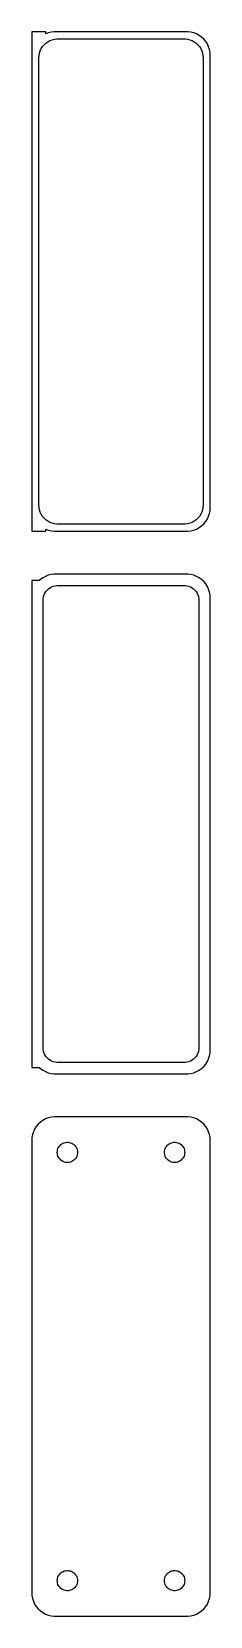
# Model space of a CAD drawing. Header units: metres. Extents: x -19 to 19, y 290 to 622.
import ezdxf

# ---------------------------------------------------------------- set-up
doc = ezdxf.new("R2010")
doc.units = ezdxf.units.M

msp = doc.modelspace()

# ---------------------------------------------------------------- linework, layer by layer
for p, q in [((-15.75, 622.479), (-18.75, 622.479)), ((-18.75, 622.479), (-18.75, 517.521)), ((-16.7552, 618.927), (-16.4861, 619.351)), ((-16.4861, 619.351), (-16.1659, 619.738)), ((-16.1659, 619.738), (-15.7997, 620.082)), ((-15.7997, 620.082), (-15.3933, 620.377)), ((-15.75, 622.075), (-15.75, 622.479)), ((-15.2951, 622.255), (-15.75, 622.075)), ((-15.3933, 620.377), (-14.9531, 620.619)), ((-14.6869, 622.411), (-15.2951, 622.255)), ((-14.9531, 620.619), (-14.4861, 620.804)), ((-14.0639, 622.49), (-14.6869, 622.411)), ((-14.4861, 620.804), (-13.9995, 620.929)), ((14.0639, 622.49), (-14.0639, 622.49)), ((-13.9995, 620.929), (-13.5012, 620.992)), ((-13.5012, 620.992), (13.5012, 620.992)), ((13.5012, 620.992), (13.9995, 620.929)), ((13.9995, 620.929), (14.4861, 620.804)), ((14.6869, 622.411), (14.0639, 622.49)), ((14.4861, 620.804), (14.9531, 620.619)), ((15.2951, 622.255), (14.6869, 622.411)), ((14.9531, 620.619), (15.3933, 620.377)), ((15.8789, 622.024), (15.2951, 622.255)), ((15.3933, 620.377), (15.7997, 620.082)), ((15.7997, 620.082), (16.1659, 619.738)), ((16.4291, 621.722), (15.8789, 622.024)), ((16.1659, 619.738), (16.4861, 619.351)), ((16.9371, 621.353), (16.4291, 621.722)), ((16.4861, 619.351), (16.7552, 618.927)), ((17.3948, 620.923), (16.9371, 621.353)), ((17.7951, 620.439), (17.3948, 620.923)), ((18.1315, 619.909), (17.7951, 620.439)), ((18.3989, 619.341), (18.1315, 619.909)), ((-17.25, 617), (-17.2184, 617.501)), ((-17.25, 523), (-17.25, 617)), ((-17.2184, 617.501), (-17.1243, 617.995)), ((-17.1243, 617.995), (-16.9691, 618.472)), ((-16.9691, 618.472), (-16.7552, 618.927)), ((16.7552, 618.927), (16.9691, 618.472)), ((16.9691, 618.472), (17.1243, 617.995)), ((17.1243, 617.995), (17.2184, 617.501)), ((17.2184, 617.501), (17.25, 617)), ((17.25, 617), (17.25, 523)), ((18.5929, 618.743), (18.3989, 619.341)), ((18.7106, 618.127), (18.5929, 618.743)), ((18.75, 617.5), (18.7106, 618.127)), ((18.75, 522.5), (18.75, 617.5)), ((-17.2184, 522.499), (-17.25, 523)), ((17.25, 523), (17.2184, 522.499)), ((-17.1243, 522.005), (-17.2184, 522.499)), ((-16.9691, 521.528), (-17.1243, 522.005)), ((-16.7552, 521.073), (-16.9691, 521.528)), ((-16.4861, 520.649), (-16.7552, 521.073)), ((-16.1659, 520.262), (-16.4861, 520.649)), ((-15.7997, 519.918), (-16.1659, 520.262)), ((-15.3933, 519.623), (-15.7997, 519.918)), ((-14.9531, 519.381), (-15.3933, 519.623)), ((15.3933, 519.623), (14.9531, 519.381)), ((15.7997, 519.918), (15.3933, 519.623)), ((16.1659, 520.262), (15.7997, 519.918)), ((16.4861, 520.649), (16.1659, 520.262)), ((16.7552, 521.073), (16.4861, 520.649)), ((16.9691, 521.528), (16.7552, 521.073)), ((17.1243, 522.005), (16.9691, 521.528)), ((17.2184, 522.499), (17.1243, 522.005)), ((17.3948, 519.077), (17.7951, 519.561)), ((17.7951, 519.561), (18.1315, 520.091)), ((18.1315, 520.091), (18.3989, 520.659)), ((18.3989, 520.659), (18.5929, 521.257)), ((18.5929, 521.257), (18.7106, 521.873)), ((18.7106, 521.873), (18.75, 522.5)), ((-18.75, 517.521), (-15.75, 517.521)), ((-15.75, 517.521), (-15.75, 517.925)), ((-15.75, 517.925), (-15.2951, 517.745)), ((-15.2951, 517.745), (-14.6869, 517.589)), ((-14.4861, 519.196), (-14.9531, 519.381)), ((-14.6869, 517.589), (-14.0639, 517.51)), ((-13.9995, 519.071), (-14.4861, 519.196)), ((-14.0639, 517.51), (14.0639, 517.51)), ((-13.5012, 519.008), (-13.9995, 519.071)), ((13.5012, 519.008), (-13.5012, 519.008)), ((13.9995, 519.071), (13.5012, 519.008)), ((14.4861, 519.196), (13.9995, 519.071)), ((14.0639, 517.51), (14.6869, 517.589)), ((14.9531, 519.381), (14.4861, 519.196)), ((14.6869, 517.589), (15.2951, 517.745)), ((15.2951, 517.745), (15.8789, 517.976)), ((15.8789, 517.976), (16.4291, 518.278)), ((16.4291, 518.278), (16.9371, 518.647)), ((16.9371, 518.647), (17.3948, 519.077)), ((-17.15, 507.153), (-18.75, 507.153)), ((-18.75, 507.153), (-18.75, 404.847)), ((-16.9371, 507.353), (-17.15, 507.153)), ((-16.4291, 507.722), (-16.9371, 507.353)), ((-15.8789, 508.024), (-16.4291, 507.722)), ((-15.2951, 508.255), (-15.8789, 508.024)), ((-14.6869, 508.411), (-15.2951, 508.255)), ((-14.0639, 508.49), (-14.6869, 508.411)), ((14.0639, 508.49), (-14.0639, 508.49)), ((14.6869, 508.411), (14.0639, 508.49)), ((15.2951, 508.255), (14.6869, 508.411)), ((15.8789, 508.024), (15.2951, 508.255)), ((16.4291, 507.722), (15.8789, 508.024)), ((16.9371, 507.353), (16.4291, 507.722)), ((17.3948, 506.923), (16.9371, 507.353)), ((17.7951, 506.439), (17.3948, 506.923)), ((18.1315, 505.909), (17.7951, 506.439)), ((-16.3629, 503), (-16.3384, 503.39)), ((-16.3629, 409), (-16.3629, 503)), ((-16.3384, 503.39), (-16.2651, 503.774)), ((-16.2651, 503.774), (-16.1443, 504.146)), ((-16.1443, 504.146), (-15.9779, 504.5)), ((-15.9779, 504.5), (-15.7684, 504.83)), ((-15.7684, 504.83), (-15.5192, 505.131)), ((-15.5192, 505.131), (-15.2342, 505.399)), ((-15.2342, 505.399), (-14.918, 505.628)), ((-14.918, 505.628), (-14.5754, 505.817)), ((-14.5754, 505.817), (-14.2119, 505.961)), ((-14.2119, 505.961), (-13.8333, 506.058)), ((-13.8333, 506.058), (-13.4454, 506.107)), ((-13.4454, 506.107), (13.4454, 506.107)), ((13.4454, 506.107), (13.8333, 506.058)), ((13.8333, 506.058), (14.2119, 505.961)), ((14.2119, 505.961), (14.5754, 505.817)), ((14.5754, 505.817), (14.918, 505.628)), ((14.918, 505.628), (15.2342, 505.399)), ((15.2342, 505.399), (15.5192, 505.131)), ((15.5192, 505.131), (15.7684, 504.83)), ((15.7684, 504.83), (15.9779, 504.5)), ((15.9779, 504.5), (16.1443, 504.146)), ((16.1443, 504.146), (16.2651, 503.774)), ((16.2651, 503.774), (16.3384, 503.39)), ((16.3384, 503.39), (16.3629, 503)), ((16.3629, 503), (16.3629, 409)), ((18.3989, 505.341), (18.1315, 505.909)), ((18.5929, 504.743), (18.3989, 505.341)), ((18.7106, 504.127), (18.5929, 504.743)), ((18.75, 503.5), (18.7106, 504.127)), ((18.75, 408.5), (18.75, 503.5)), ((-16.3384, 408.61), (-16.3629, 409)), ((-16.2651, 408.226), (-16.3384, 408.61)), ((-16.1443, 407.854), (-16.2651, 408.226)), ((-15.9779, 407.5), (-16.1443, 407.854)), ((-15.7684, 407.17), (-15.9779, 407.5)), ((-15.5192, 406.869), (-15.7684, 407.17)), ((-15.2342, 406.601), (-15.5192, 406.869)), ((-14.918, 406.372), (-15.2342, 406.601)), ((-14.5754, 406.183), (-14.918, 406.372)), ((14.918, 406.372), (14.5754, 406.183)), ((15.2342, 406.601), (14.918, 406.372)), ((15.5192, 406.869), (15.2342, 406.601)), ((15.7684, 407.17), (15.5192, 406.869)), ((15.9779, 407.5), (15.7684, 407.17)), ((16.1443, 407.854), (15.9779, 407.5)), ((16.2651, 408.226), (16.1443, 407.854)), ((16.3384, 408.61), (16.2651, 408.226)), ((16.3629, 409), (16.3384, 408.61)), ((18.1315, 406.091), (18.3989, 406.659)), ((18.3989, 406.659), (18.5929, 407.257)), ((18.5929, 407.257), (18.7106, 407.873)), ((18.7106, 407.873), (18.75, 408.5)), ((-18.75, 404.847), (-17.15, 404.847)), ((-17.15, 404.847), (-16.9371, 404.647)), ((-16.9371, 404.647), (-16.4291, 404.278)), ((-16.4291, 404.278), (-15.8789, 403.976)), ((-15.8789, 403.976), (-15.2951, 403.745)), ((-15.2951, 403.745), (-14.6869, 403.589)), ((-14.6869, 403.589), (-14.0639, 403.51)), ((-14.2119, 406.039), (-14.5754, 406.183)), ((-13.8333, 405.942), (-14.2119, 406.039)), ((-14.0639, 403.51), (14.0639, 403.51)), ((-13.4454, 405.893), (-13.8333, 405.942)), ((13.4454, 405.893), (-13.4454, 405.893)), ((13.8333, 405.942), (13.4454, 405.893)), ((14.2119, 406.039), (13.8333, 405.942)), ((14.0639, 403.51), (14.6869, 403.589)), ((14.5754, 406.183), (14.2119, 406.039)), ((14.6869, 403.589), (15.2951, 403.745)), ((15.2951, 403.745), (15.8789, 403.976)), ((15.8789, 403.976), (16.4291, 404.278)), ((16.4291, 404.278), (16.9371, 404.647)), ((16.9371, 404.647), (17.3948, 405.077)), ((17.3948, 405.077), (17.7951, 405.561)), ((17.7951, 405.561), (18.1315, 406.091)), ((-17.3948, 392.923), (-17.7951, 392.439)), ((-16.9371, 393.353), (-17.3948, 392.923)), ((-16.4291, 393.722), (-16.9371, 393.353)), ((-15.8789, 394.024), (-16.4291, 393.722)), ((-15.2951, 394.255), (-15.8789, 394.024)), ((-14.6869, 394.411), (-15.2951, 394.255)), ((-14.0639, 394.49), (-14.6869, 394.411)), ((14.0639, 394.49), (-14.0639, 394.49)), ((14.6869, 394.411), (14.0639, 394.49)), ((15.2951, 394.255), (14.6869, 394.411)), ((15.8789, 394.024), (15.2951, 394.255)), ((16.4291, 393.722), (15.8789, 394.024)), ((16.9371, 393.353), (16.4291, 393.722)), ((17.3948, 392.923), (16.9371, 393.353)), ((17.7951, 392.439), (17.3948, 392.923)), ((-18.7106, 390.127), (-18.75, 389.5)), ((-18.5929, 390.743), (-18.7106, 390.127)), ((-18.3989, 391.341), (-18.5929, 390.743)), ((-18.1315, 391.909), (-18.3989, 391.341)), ((-17.7951, 392.439), (-18.1315, 391.909)), ((18.1315, 391.909), (17.7951, 392.439)), ((18.3989, 391.341), (18.1315, 391.909)), ((18.5929, 390.743), (18.3989, 391.341)), ((18.7106, 390.127), (18.5929, 390.743)), ((18.75, 389.5), (18.7106, 390.127)), ((-18.75, 389.5), (-18.75, 294.5)), ((-13.3853, 387), (-13.3685, 387.268)), ((-13.3685, 386.732), (-13.3853, 387)), ((-13.3685, 387.268), (-13.3182, 387.531)), ((-13.3182, 386.469), (-13.3685, 386.732)), ((-13.3182, 387.531), (-13.2353, 387.786)), ((-13.2353, 386.214), (-13.3182, 386.469)), ((-13.2353, 387.786), (-13.1212, 388.029)), ((-13.1212, 388.029), (-12.9775, 388.255)), ((-12.9775, 388.255), (-12.8065, 388.462)), ((-12.8065, 388.462), (-12.6111, 388.645)), ((-12.6111, 388.645), (-12.3941, 388.803)), ((-12.3941, 388.803), (-12.1591, 388.932)), ((-12.1591, 388.932), (-11.9098, 389.031)), ((-11.9098, 389.031), (-11.6501, 389.097)), ((-11.6501, 389.097), (-11.3841, 389.131)), ((-11.3841, 389.131), (-11.1159, 389.131)), ((-11.1159, 389.131), (-10.8499, 389.097)), ((-10.8499, 389.097), (-10.5901, 389.031)), ((-10.5901, 389.031), (-10.3408, 388.932)), ((-10.3408, 388.932), (-10.1059, 388.803)), ((-10.1059, 388.803), (-9.8889, 388.645)), ((-9.8889, 388.645), (-9.69344, 388.462)), ((-9.69344, 388.462), (-9.52251, 388.255)), ((-9.52251, 388.255), (-9.37881, 388.029)), ((-9.37881, 388.029), (-9.26465, 387.786)), ((-9.26465, 387.786), (-9.18178, 387.531)), ((-9.18178, 386.469), (-9.26465, 386.214)), ((-9.18178, 387.531), (-9.13153, 387.268)), ((-9.13153, 386.732), (-9.18178, 386.469)), ((-9.13153, 387.268), (-9.1147, 387)), ((-9.1147, 387), (-9.13153, 386.732)), ((9.1147, 387), (9.13153, 387.268)), ((9.13153, 386.732), (9.1147, 387)), ((9.13153, 387.268), (9.18178, 387.531)), ((9.18178, 386.469), (9.13153, 386.732)), ((9.18178, 387.531), (9.26465, 387.786)), ((9.26465, 386.214), (9.18178, 386.469)), ((9.26465, 387.786), (9.37881, 388.029)), ((9.37881, 388.029), (9.52251, 388.255)), ((9.52251, 388.255), (9.69344, 388.462)), ((9.69344, 388.462), (9.8889, 388.645)), ((9.8889, 388.645), (10.1059, 388.803)), ((10.1059, 388.803), (10.3408, 388.932)), ((10.3408, 388.932), (10.5901, 389.031)), ((10.5901, 389.031), (10.8499, 389.097)), ((10.8499, 389.097), (11.1159, 389.131)), ((11.1159, 389.131), (11.3841, 389.131)), ((11.3841, 389.131), (11.6501, 389.097)), ((11.6501, 389.097), (11.9098, 389.031)), ((11.9098, 389.031), (12.1591, 388.932)), ((12.1591, 388.932), (12.3941, 388.803)), ((12.3941, 388.803), (12.6111, 388.645)), ((12.6111, 388.645), (12.8065, 388.462)), ((12.8065, 388.462), (12.9775, 388.255)), ((12.9775, 388.255), (13.1212, 388.029)), ((13.1212, 388.029), (13.2353, 387.786)), ((13.2353, 387.786), (13.3182, 387.531)), ((13.3182, 386.469), (13.2353, 386.214)), ((13.3182, 387.531), (13.3685, 387.268)), ((13.3685, 386.732), (13.3182, 386.469)), ((13.3685, 387.268), (13.3853, 387)), ((13.3853, 387), (13.3685, 386.732)), ((18.75, 294.5), (18.75, 389.5)), ((-13.1212, 385.971), (-13.2353, 386.214)), ((-12.9775, 385.745), (-13.1212, 385.971)), ((-12.8065, 385.538), (-12.9775, 385.745)), ((-12.6111, 385.355), (-12.8065, 385.538)), ((-12.3941, 385.197), (-12.6111, 385.355)), ((-12.1591, 385.068), (-12.3941, 385.197)), ((-11.9098, 384.969), (-12.1591, 385.068)), ((-11.6501, 384.903), (-11.9098, 384.969)), ((-11.3841, 384.869), (-11.6501, 384.903)), ((-11.1159, 384.869), (-11.3841, 384.869)), ((-10.8499, 384.903), (-11.1159, 384.869)), ((-10.5901, 384.969), (-10.8499, 384.903)), ((-10.3408, 385.068), (-10.5901, 384.969)), ((-10.1059, 385.197), (-10.3408, 385.068)), ((-9.8889, 385.355), (-10.1059, 385.197)), ((-9.69344, 385.538), (-9.8889, 385.355)), ((-9.52251, 385.745), (-9.69344, 385.538)), ((-9.37881, 385.971), (-9.52251, 385.745)), ((-9.26465, 386.214), (-9.37881, 385.971)), ((9.37881, 385.971), (9.26465, 386.214)), ((9.52251, 385.745), (9.37881, 385.971)), ((9.69344, 385.538), (9.52251, 385.745)), ((9.8889, 385.355), (9.69344, 385.538)), ((10.1059, 385.197), (9.8889, 385.355)), ((10.3408, 385.068), (10.1059, 385.197)), ((10.5901, 384.969), (10.3408, 385.068)), ((10.8499, 384.903), (10.5901, 384.969)), ((11.1159, 384.869), (10.8499, 384.903)), ((11.3841, 384.869), (11.1159, 384.869)), ((11.6501, 384.903), (11.3841, 384.869)), ((11.9098, 384.969), (11.6501, 384.903)), ((12.1591, 385.068), (11.9098, 384.969)), ((12.3941, 385.197), (12.1591, 385.068)), ((12.6111, 385.355), (12.3941, 385.197)), ((12.8065, 385.538), (12.6111, 385.355)), ((12.9775, 385.745), (12.8065, 385.538)), ((13.1212, 385.971), (12.9775, 385.745)), ((13.2353, 386.214), (13.1212, 385.971)), ((-13.3853, 297), (-13.3685, 297.268)), ((-13.3685, 296.732), (-13.3853, 297)), ((-13.3685, 297.268), (-13.3182, 297.531)), ((-13.3182, 296.469), (-13.3685, 296.732)), ((-13.3182, 297.531), (-13.2353, 297.786)), ((-13.2353, 296.214), (-13.3182, 296.469)), ((-13.2353, 297.786), (-13.1212, 298.029)), ((-13.1212, 298.029), (-12.9775, 298.255)), ((-12.9775, 298.255), (-12.8065, 298.462)), ((-12.8065, 298.462), (-12.6111, 298.645)), ((-12.6111, 298.645), (-12.3941, 298.803)), ((-12.3941, 298.803), (-12.1591, 298.932)), ((-12.1591, 298.932), (-11.9098, 299.031)), ((-11.9098, 299.031), (-11.6501, 299.097)), ((-11.6501, 299.097), (-11.3841, 299.131)), ((-11.3841, 299.131), (-11.1159, 299.131)), ((-11.1159, 299.131), (-10.8499, 299.097)), ((-10.8499, 299.097), (-10.5901, 299.031)), ((-10.5901, 299.031), (-10.3408, 298.932)), ((-10.3408, 298.932), (-10.1059, 298.803)), ((-10.1059, 298.803), (-9.8889, 298.645)), ((-9.8889, 298.645), (-9.69344, 298.462)), ((-9.69344, 298.462), (-9.52251, 298.255)), ((-9.52251, 298.255), (-9.37881, 298.029)), ((-9.37881, 298.029), (-9.26465, 297.786)), ((-9.26465, 297.786), (-9.18178, 297.531)), ((-9.18178, 296.469), (-9.26465, 296.214)), ((-9.18178, 297.531), (-9.13153, 297.268)), ((-9.13153, 296.732), (-9.18178, 296.469)), ((-9.13153, 297.268), (-9.1147, 297)), ((-9.1147, 297), (-9.13153, 296.732)), ((9.1147, 297), (9.13153, 297.268)), ((9.13153, 296.732), (9.1147, 297)), ((9.13153, 297.268), (9.18178, 297.531)), ((9.18178, 296.469), (9.13153, 296.732)), ((9.18178, 297.531), (9.26465, 297.786)), ((9.26465, 296.214), (9.18178, 296.469)), ((9.26465, 297.786), (9.37881, 298.029)), ((9.37881, 298.029), (9.52251, 298.255)), ((9.52251, 298.255), (9.69344, 298.462)), ((9.69344, 298.462), (9.8889, 298.645)), ((9.8889, 298.645), (10.1059, 298.803)), ((10.1059, 298.803), (10.3408, 298.932)), ((10.3408, 298.932), (10.5901, 299.031)), ((10.5901, 299.031), (10.8499, 299.097)), ((10.8499, 299.097), (11.1159, 299.131)), ((11.1159, 299.131), (11.3841, 299.131)), ((11.3841, 299.131), (11.6501, 299.097)), ((11.6501, 299.097), (11.9098, 299.031)), ((11.9098, 299.031), (12.1591, 298.932)), ((12.1591, 298.932), (12.3941, 298.803)), ((12.3941, 298.803), (12.6111, 298.645)), ((12.6111, 298.645), (12.8065, 298.462)), ((12.8065, 298.462), (12.9775, 298.255)), ((12.9775, 298.255), (13.1212, 298.029)), ((13.1212, 298.029), (13.2353, 297.786)), ((13.2353, 297.786), (13.3182, 297.531)), ((13.3182, 296.469), (13.2353, 296.214)), ((13.3182, 297.531), (13.3685, 297.268)), ((13.3685, 296.732), (13.3182, 296.469)), ((13.3685, 297.268), (13.3853, 297)), ((13.3853, 297), (13.3685, 296.732)), ((-18.75, 294.5), (-18.7106, 293.873)), ((-18.7106, 293.873), (-18.5929, 293.257)), ((-18.5929, 293.257), (-18.3989, 292.659)), ((-13.1212, 295.971), (-13.2353, 296.214)), ((-12.9775, 295.745), (-13.1212, 295.971)), ((-12.8065, 295.538), (-12.9775, 295.745)), ((-12.6111, 295.355), (-12.8065, 295.538)), ((-12.3941, 295.197), (-12.6111, 295.355)), ((-12.1591, 295.068), (-12.3941, 295.197)), ((-11.9098, 294.969), (-12.1591, 295.068)), ((-11.6501, 294.903), (-11.9098, 294.969)), ((-11.3841, 294.869), (-11.6501, 294.903)), ((-11.1159, 294.869), (-11.3841, 294.869)), ((-10.8499, 294.903), (-11.1159, 294.869)), ((-10.5901, 294.969), (-10.8499, 294.903)), ((-10.3408, 295.068), (-10.5901, 294.969)), ((-10.1059, 295.197), (-10.3408, 295.068)), ((-9.8889, 295.355), (-10.1059, 295.197)), ((-9.69344, 295.538), (-9.8889, 295.355)), ((-9.52251, 295.745), (-9.69344, 295.538)), ((-9.37881, 295.971), (-9.52251, 295.745)), ((-9.26465, 296.214), (-9.37881, 295.971)), ((9.37881, 295.971), (9.26465, 296.214)), ((9.52251, 295.745), (9.37881, 295.971)), ((9.69344, 295.538), (9.52251, 295.745)), ((9.8889, 295.355), (9.69344, 295.538)), ((10.1059, 295.197), (9.8889, 295.355)), ((10.3408, 295.068), (10.1059, 295.197)), ((10.5901, 294.969), (10.3408, 295.068)), ((10.8499, 294.903), (10.5901, 294.969)), ((11.1159, 294.869), (10.8499, 294.903)), ((11.3841, 294.869), (11.1159, 294.869)), ((11.6501, 294.903), (11.3841, 294.869)), ((11.9098, 294.969), (11.6501, 294.903)), ((12.1591, 295.068), (11.9098, 294.969)), ((12.3941, 295.197), (12.1591, 295.068)), ((12.6111, 295.355), (12.3941, 295.197)), ((12.8065, 295.538), (12.6111, 295.355)), ((12.9775, 295.745), (12.8065, 295.538)), ((13.1212, 295.971), (12.9775, 295.745)), ((13.2353, 296.214), (13.1212, 295.971)), ((18.3989, 292.659), (18.5929, 293.257)), ((18.5929, 293.257), (18.7106, 293.873)), ((18.7106, 293.873), (18.75, 294.5)), ((-18.3989, 292.659), (-18.1315, 292.091)), ((-18.1315, 292.091), (-17.7951, 291.561)), ((-17.7951, 291.561), (-17.3948, 291.077)), ((-17.3948, 291.077), (-16.9371, 290.647)), ((-16.9371, 290.647), (-16.4291, 290.278)), ((-16.4291, 290.278), (-15.8789, 289.976)), ((-15.8789, 289.976), (-15.2951, 289.745)), ((-15.2951, 289.745), (-14.6869, 289.589)), ((14.6869, 289.589), (15.2951, 289.745)), ((15.2951, 289.745), (15.8789, 289.976)), ((15.8789, 289.976), (16.4291, 290.278)), ((16.4291, 290.278), (16.9371, 290.647)), ((16.9371, 290.647), (17.3948, 291.077)), ((17.3948, 291.077), (17.7951, 291.561)), ((17.7951, 291.561), (18.1315, 292.091)), ((18.1315, 292.091), (18.3989, 292.659)), ((-14.6869, 289.589), (-14.0639, 289.51)), ((-14.0639, 289.51), (14.0639, 289.51)), ((14.0639, 289.51), (14.6869, 289.589))]:
    msp.add_line(p, q)

doc.saveas('drawing.dxf')
